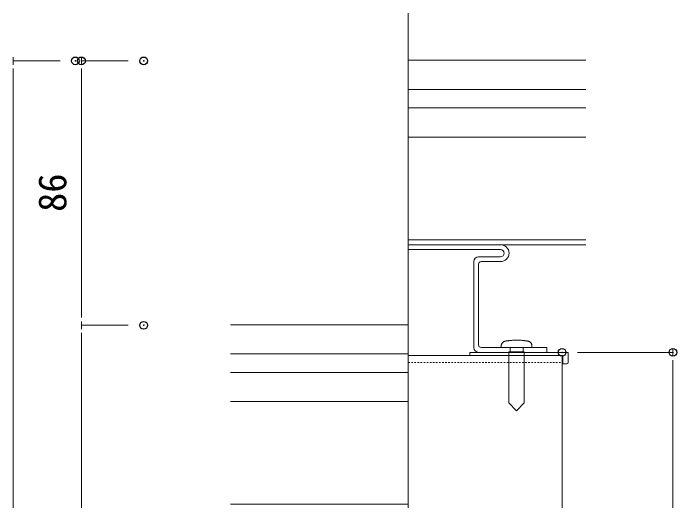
# Model space of a CAD drawing. Units: millimetres, scale not verified. Extents: x -849 to 851, y -136 to 149.
# Drawn here: x -106.41 to -63.28, y -34.98 to -3.28 of the extents above; entities that cross this region are included whole.
import ezdxf
from ezdxf.enums import TextEntityAlignment as Align

# ---------------------------------------------------------------- set-up
doc = ezdxf.new("R2010")
doc.units = ezdxf.units.MM
doc.header["$PDMODE"] = 32
doc.header["$PDSIZE"] = 0.5
doc.linetypes.add('CHAIN1', pattern=[8, 5, -1, 1, -1])
doc.linetypes.add('DASHED1', pattern=[1.8, 1.2, -0.6])
for name, color, linetype, lineweight in [('0-0_一般', 2, 'Continuous', 9), ('0-1_A10_通り芯寸法', 1, 'Continuous', 9), ('0-2_外形線2', 2, 'Continuous', 9), ('0-3_束', 2, 'Continuous', 9), ('0-5_0', 2, 'Continuous', 9), ('0-7_寸法', 7, 'Continuous', 9)]:
    doc.layers.add(name, color=color, linetype=linetype, lineweight=lineweight)
doc.layers.add('0-4_DEFPOINTS', color=7, linetype='Continuous')
doc.layers.add('0-8_作図', color=7, linetype='Continuous')
doc.styles.add('ＭＳ ゴシック', font='')
doc.styles.get('ＭＳ ゴシック').set_extended_font_data('MS Gothic')

# ---------------------------------------------------------------- blocks, each defined once
blk = doc.blocks.new('グループ-257-1')
at = {"layer": '0-3_束'}
for p, q in [((6204.1, -47533.16), (6258.95, -47533.16)), ((6231.52, -47533.16), (6231.52, -47562.66)), ((6258.95, -47533.16), (6258.95, -47562.66)), ((6231.52, -47562.66), (6231.52, -47577.48)), ((6258.95, -47562.66), (6258.95, -47577.48)), ((6204.1, -47583.16), (6204.1, -47577.48)), ((6258.95, -47577.48), (6249.1, -47583.16)), ((6204.1, -47583.16), (6249.1, -47583.16))]:
    blk.add_line(p, q, dxfattribs=at)
blk.add_lwpolyline([(6204.1, -47533.16), (6271.13, -47533.16), (6271.13, -47520.66), (6204.1, -47520.66)], close=True, dxfattribs=at)
for centre, radius, start, end in [((6204.1, -47514.19), 68.98, 270, 293.42654), ((6245.23, -47553.73), 27.42, 240.00001, 299.99999)]:
    blk.add_arc(centre, radius, start, end, dxfattribs=at)
blk = doc.blocks.new('グループ-258-1')
at = {"layer": '0-3_束', "linetype": 'DASHED1'}
for p, q in [((6204.1, -47446.66), (6204.1, -47452.35)), ((6204.1, -47446.66), (6249.1, -47446.66)), ((6258.95, -47452.35), (6249.1, -47446.66)), ((6231.52, -47467.16), (6231.52, -47452.35)), ((6258.95, -47467.16), (6258.95, -47452.35)), ((6231.52, -47496.66), (6231.52, -47467.16)), ((6258.95, -47496.66), (6258.95, -47467.16)), ((6204.1, -47496.66), (6258.95, -47496.66))]:
    blk.add_line(p, q, dxfattribs=at)
blk.add_lwpolyline([(6271.13, -47509.16), (6271.13, -47496.66), (6204.1, -47496.66), (6204.1, -47509.16)], close=True, dxfattribs=at)
for centre, radius, start, end in [((6204.1, -47515.64), 68.98, 66.57346, 90), ((6245.23, -47476.1), 27.42, 60.00001, 119.99999)]:
    blk.add_arc(centre, radius, start, end, dxfattribs=at)
blk = doc.blocks.new('グループ-259-1')
at = {"layer": '0-3_束'}
for p, q in [((6303.86, -47140.66), (6303.86, -47145.66)), ((6303.86, -47140.66), (6463.86, -47140.66)), ((6303.86, -47145.66), (6454.1, -47145.66)), ((6455.1, -47159.41), (6455.1, -47146.66)), ((6463.86, -47156.91), (6463.86, -47140.66)), ((6455.1, -47159.41), (6461.36, -47159.41))]:
    blk.add_line(p, q, dxfattribs=at)
for centre, radius, start, end in [((6454.1, -47146.66), 1, 0, 90), ((6461.36, -47156.91), 2.5, 270, 0)]:
    blk.add_arc(centre, radius, start, end, dxfattribs=at)
blk = doc.blocks.new('グループ-260-1')
at = {"layer": '0-3_束'}
for p, q in [((6204.1, -47913.88), (6204.1, -47028.8)), ((6204.1, -47509.16), (6454.1, -47509.16))]:
    blk.add_line(p, q, dxfattribs=at)
at = {"layer": '0-3_束', "linetype": 'DASHED1'}
blk.add_line((6204.1, -47157.16), (6454.1, -47157.16), dxfattribs=at)
at = {"layer": '0-3_束'}
blk.add_lwpolyline([(6204.1, -47520.66), (6454.1, -47520.66), (6454.1, -47145.66), (6204.1, -47145.66)], close=True, dxfattribs=at)
for name in ['グループ-259-1', 'グループ-258-1', 'グループ-257-1']:
    blk.add_blockref(name, (0, 0), dxfattribs=at)
blk = doc.blocks.new('グループ-290-1')
at = {"layer": '0-0_一般'}
for p, q in [((6204.1, -47366.91), (6204.1, -46589.26)), ((6204.1, -46665.66), (6492.85, -46665.66)), ((6204.1, -46713.16), (6492.85, -46713.16)), ((6204.1, -46743.16), (6492.85, -46743.16)), ((6204.1, -46790.66), (6492.85, -46790.66)), ((6204.1, -46957.66), (6492.85, -46957.66)), ((6204.1, -46965.66), (6492.85, -46965.66))]:
    blk.add_line(p, q, dxfattribs=at)
blk = doc.blocks.new('グループ-291-1')
at = {"layer": '0-0_一般'}
for p, q in [((6354.1, -46965.66), (6204.1, -46965.66)), ((6354.1, -46973.66), (6204.1, -46973.66)), ((6354.1, -46985.16), (6318.35, -46985.16)), ((6310.35, -46993.16), (6310.35, -47132.66)), ((6318.35, -46997.16), (6318.35, -47128.66)), ((6354.1, -46993.16), (6322.35, -46993.16)), ((6429.1, -47132.66), (6322.35, -47132.66)), ((6429.1, -47140.66), (6429.1, -47132.66)), ((6429.1, -47140.66), (6318.35, -47140.66))]:
    blk.add_line(p, q, dxfattribs=at)
for centre, radius, start, end in [((6354.1, -46979.41), 13.75, 270, 90), ((6354.1, -46979.41), 5.75, 270, 90), ((6318.35, -46993.16), 8, 90, 180), ((6322.35, -46997.16), 4, 90, 180), ((6318.35, -47132.66), 8, 180, 270), ((6322.35, -47128.66), 4, 180, 270)]:
    blk.add_arc(centre, radius, start, end, dxfattribs=at)
blk = doc.blocks.new('グループ-292-1')
at = {"layer": '0-0_一般'}
for p, q in [((6054.1, -47395.66), (6204.1, -47395.66)), ((6054.1, -47403.66), (6204.1, -47403.66)), ((6054.1, -47415.16), (6089.85, -47415.16)), ((6054.1, -47423.16), (6085.85, -47423.16)), ((6089.85, -47427.16), (6089.85, -47558.66)), ((6097.85, -47423.16), (6097.85, -47562.66)), ((5979.1, -47562.66), (6085.85, -47562.66)), ((5979.1, -47570.66), (5979.1, -47562.66)), ((5979.1, -47570.66), (6089.85, -47570.66))]:
    blk.add_line(p, q, dxfattribs=at)
for centre, radius, start, end in [((6054.1, -47409.41), 13.75, 90, 270), ((6054.1, -47409.41), 5.75, 90, 270), ((6089.85, -47423.16), 8, 0, 90), ((6085.85, -47427.16), 4, 0, 90), ((6085.85, -47558.66), 4, 270, 0), ((6089.85, -47562.66), 8, 270, 0)]:
    blk.add_arc(centre, radius, start, end, dxfattribs=at)
blk = doc.blocks.new('グループ-293-1')
at = {"layer": '0-0_一般', "linetype": 'CHAIN1'}
blk.add_line((6204.1, -47827.41), (6204.1, -47049.76), dxfattribs=at)
at = {"layer": '0-0_一般'}
for p, q in [((6204.1, -47095.66), (5915.35, -47095.66)), ((6204.1, -47143.16), (5915.35, -47143.16)), ((6204.1, -47173.16), (5915.35, -47173.16)), ((6204.1, -47220.66), (5915.35, -47220.66)), ((6204.1, -47387.66), (5915.35, -47387.66)), ((6204.1, -47395.66), (5915.35, -47395.66))]:
    blk.add_line(p, q, dxfattribs=at)
at = {"layer": '0-8_作図'}
blk.add_blockref('グループ-292-1', (0, 0), dxfattribs=at)
blk = doc.blocks.new('グループ-297-1')
at = {"layer": '0-0_一般'}
for p, q in [((6369.52, -47139.81), (6369.52, -47132.81)), ((6390.73, -47132.81), (6390.73, -47139.81))]:
    blk.add_line(p, q, dxfattribs=at)
for points in [[(6357.07, -47125.01), (6356.72, -47125.46), (6356.39, -47125.92), (6356.11, -47126.41), (6355.85, -47126.91), (6355.64, -47127.42), (6355.47, -47127.93), (6355.33, -47128.45), (6355.23, -47128.97), (6355.16, -47129.49), (6355.13, -47130), (6355.12, -47130.31), (6355.12, -47130.43), (6355.12, -47130.55), (6355.12, -47130.67), (6355.12, -47130.79), (6355.12, -47130.91), (6355.12, -47131.03), (6355.12, -47131.15), (6355.12, -47131.27), (6355.12, -47131.39), (6355.12, -47131.51), (6355.12, -47131.63), (6355.12, -47131.75), (6355.12, -47131.87), (6355.12, -47131.99), (6355.12, -47132.11), (6355.12, -47132.23), (6355.12, -47132.35), (6355.12, -47132.47), (6355.12, -47132.59), (6355.12, -47132.71), (6355.71, -47132.81), (6358.06, -47132.81), (6360.42, -47132.81), (6362.77, -47132.81), (6365.12, -47132.81), (6367.48, -47132.81), (6369.83, -47132.81), (6372.18, -47132.81)], [(6375.86, -47120.9), (6374.68, -47120.96), (6373.51, -47121.03), (6372.33, -47121.12), (6371.15, -47121.22), (6369.98, -47121.33), (6368.8, -47121.46), (6367.62, -47121.61), (6367.36, -47121.64), (6367.1, -47121.67), (6366.84, -47121.7), (6366.59, -47121.74), (6366.33, -47121.77), (6366.07, -47121.8), (6365.81, -47121.84), (6365.55, -47121.87), (6365.29, -47121.9), (6365.03, -47121.94), (6364.77, -47121.97), (6364.51, -47122), (6364.25, -47122.04), (6363.99, -47122.07), (6363.73, -47122.1), (6363.47, -47122.14), (6363.21, -47122.17), (6362.95, -47122.2), (6362.69, -47122.24), (6362.43, -47122.27), (6362.17, -47122.3), (6361.74, -47122.37), (6361.24, -47122.47), (6360.73, -47122.61), (6360.23, -47122.79), (6359.73, -47123), (6359.25, -47123.25), (6358.77, -47123.54), (6358.31, -47123.86), (6357.87, -47124.21), (6357.46, -47124.6), (6357.07, -47125.01)], [(6399.89, -47122.74), (6399.39, -47122.57), (6398.89, -47122.44), (6398.39, -47122.35), (6398.01, -47122.29), (6397.75, -47122.26), (6397.49, -47122.23), (6397.23, -47122.2), (6396.97, -47122.16), (6396.71, -47122.13), (6396.45, -47122.1), (6396.19, -47122.06), (6395.93, -47122.03), (6395.67, -47122), (6395.41, -47121.96), (6395.15, -47121.93), (6394.89, -47121.9), (6394.64, -47121.86), (6394.38, -47121.83), (6394.12, -47121.8), (6393.86, -47121.76), (6393.6, -47121.73), (6393.34, -47121.7), (6393.08, -47121.66), (6392.82, -47121.63), (6392.33, -47121.57), (6391.15, -47121.43), (6389.98, -47121.3), (6388.8, -47121.19), (6387.62, -47121.09), (6386.45, -47121.01), (6385.27, -47120.94), (6384.09, -47120.89), (6382.92, -47120.85), (6381.74, -47120.82), (6380.56, -47120.81), (6379.39, -47120.81), (6378.21, -47120.82), (6377.04, -47120.85), (6375.86, -47120.9)], [(6405.12, -47132.81), (6405.12, -47132.68), (6405.12, -47132.56), (6405.12, -47132.44), (6405.12, -47132.32), (6405.12, -47132.2), (6405.12, -47132.08), (6405.12, -47131.96), (6405.12, -47131.84), (6405.12, -47131.72), (6405.12, -47131.6), (6405.12, -47131.48), (6405.12, -47131.36), (6405.12, -47131.24), (6405.12, -47131.12), (6405.12, -47131), (6405.12, -47130.88), (6405.12, -47130.76), (6405.12, -47130.64), (6405.12, -47130.52), (6405.12, -47130.4), (6405.12, -47130.28), (6405.11, -47129.87), (6405.07, -47129.36), (6405, -47128.84), (6404.89, -47128.32), (6404.74, -47127.8), (6404.56, -47127.29), (6404.33, -47126.78), (6404.07, -47126.28), (6403.78, -47125.8), (6403.45, -47125.34), (6403.08, -47124.91), (6402.69, -47124.5), (6402.27, -47124.12), (6401.82, -47123.77), (6401.36, -47123.46), (6400.88, -47123.18), (6400.39, -47122.94), (6399.89, -47122.74)], [(6372.18, -47132.81), (6374.54, -47132.81), (6376.89, -47132.81), (6379.24, -47132.81), (6381.59, -47132.81), (6383.95, -47132.81), (6386.3, -47132.81), (6388.65, -47132.81), (6391.01, -47132.81), (6393.36, -47132.81), (6395.71, -47132.81), (6398.06, -47132.81), (6400.42, -47132.81), (6402.77, -47132.81), (6405.12, -47132.81), (6405.12, -47132.81)]]:
    blk.add_lwpolyline(points, dxfattribs=at)
blk.add_lwpolyline([(6392.62, -47139.81), (6392.62, -47222.65), (6380.12, -47235.81), (6367.62, -47222.65), (6367.62, -47139.81)], close=True, dxfattribs=at)
blk = doc.blocks.new('グループ-298-1')
at = {"layer": '0-1_A10_通り芯寸法'}
blk.add_blockref('グループ-297-1', (0, 0), dxfattribs=at)
blk = doc.blocks.new('_DOT')
at = {"layer": '0-5_0', "color": 7}
for p, q in [((-2.5, 0), (-5, 0)), ((-1.25, 0), (1.25, 0))]:
    blk.add_line(p, q, dxfattribs=at)

msp = doc.modelspace()

# ---------------------------------------------------------------- linework, layer by layer
at = {"layer": '0-1_A10_通り芯寸法'}
for p, q in [((-103.366, -6.374), (-106.408, -6.374)), ((-98.931, -6.374), (-101.973, -6.374)), ((-106.408, -7.374), (-106.408, -61.374)), ((-101.973, -22.574), (-101.973, -7.374)), ((-98.931, -23.574), (-101.973, -23.574)), ((-98.931, -23.574), (-101.973, -23.574)), ((-101.973, -24.574), (-101.973, -61.374))]:
    msp.add_line(p, q, dxfattribs=at)
at = {"layer": '0-4_DEFPOINTS'}
for p in [(-102.366, -6.374), (-101.973, -6.374), (-97.931, -6.374), (-97.931, -23.574), (-70.731, -25.334), (-63.531, -25.334)]:
    msp.add_point(p, dxfattribs=at)
at = {"layer": '0-7_寸法'}
for p, q in [((-69.731, -25.334), (-63.531, -25.334)), ((-63.531, -61.374), (-63.531, -26.334))]:
    msp.add_line(p, q, dxfattribs=at)

# ---------------------------------------------------------------- block references
at = {"layer": '0-1_A10_通り芯寸法', "xscale": 0.1999878, "yscale": 0.1999878}
for p, rotation in [((-106.408, -6.374), 90), ((-101.973, -6.374), 90), ((-101.973, -23.574), 270), ((-101.973, -23.574), 90)]:
    msp.add_blockref('_DOT', p, dxfattribs=dict(at, rotation=rotation))
at = {"layer": '0-1_A10_通り芯寸法', "xscale": 0.04, "yscale": 0.04}
msp.add_blockref('グループ-293-1', (-328.894, 1860.293), dxfattribs=at)
at = {"layer": '0-2_外形線2', "xscale": 0.04, "yscale": 0.04}
msp.add_blockref('グループ-290-1', (-328.894, 1860.293), dxfattribs=at)
at = {"layer": '0-3_束', "xscale": 0.04, "yscale": 0.04}
msp.add_blockref('グループ-260-1', (-328.894, 1860.293), dxfattribs=at)
at = {"layer": '0-7_寸法', "xscale": 0.1999878, "yscale": 0.1999878, "rotation": 90}
msp.add_blockref('_DOT', (-63.531, -25.334), dxfattribs=at)
at = {"layer": '0-8_作図', "xscale": 0.04, "yscale": 0.04}
for name in ['グループ-291-1', 'グループ-298-1']:
    msp.add_blockref(name, (-328.894, 1860.293), dxfattribs=at)

# ---------------------------------------------------------------- texts
at = {"layer": '0-1_A10_通り芯寸法', "style": 'ＭＳ ゴシック'}
msp.add_text('86', height=1.833, rotation=90, dxfattribs=at).set_placement((-102.406, -16.195), align=Align.BOTTOM_LEFT)

doc.saveas('drawing.dxf')
